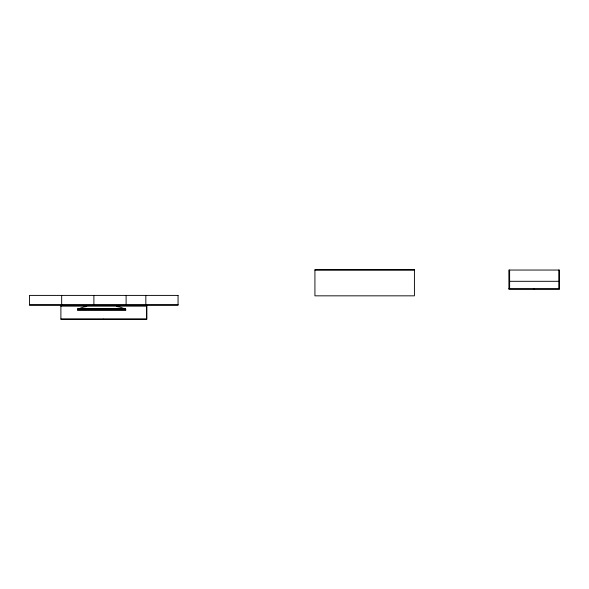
<?xml version="1.0" encoding="UTF-8"?>
<svg xmlns="http://www.w3.org/2000/svg" width="589" height="589" viewBox="0 0 589 589"><rect width="100%" height="100%" fill="white"/><g stroke="black" fill="none" stroke-linecap="round" stroke-linejoin="round"><path stroke-width="0.88" d="M79.257 308.621L83.196 307.119L86.767 306.516M314.924 270.049L414.42 270.049M509.625 281.306L558.777 281.306M508.852 288.61L559.55 288.61L559.55 270.049L508.852 270.049L508.94 289.383L534.113 289.383L534.113 288.61M29.45 304.601L178.055 304.601M60.895 306.147L146.609 306.147M125.442 308.894L77.858 308.621L125.442 308.621L125.376 309.439L77.954 309.439L77.954 308.894M60.895 319.032L103.664 319.032M103.841 319.032L146.609 319.032L146.609 305.374M116.534 306.516L120.104 307.119L124.043 308.621M559.462 288.61L559.462 289.383L534.289 289.383L534.289 288.61M558.777 270.049L558.777 288.61M509.625 270.049L509.625 288.61M146.823 305.374L146.823 319.253L60.895 319.253L60.895 305.374M145.836 295.406L145.836 305.374M126.112 295.406L126.112 305.374M93.894 295.406L93.894 305.374M61.668 295.406L61.668 305.374M414.42 269.747L314.924 269.747L314.924 295.833L414.42 295.833L414.42 269.747M178.055 295.406L29.45 295.406L29.45 305.374L178.055 305.374L178.055 295.406M125.715 309.166L77.615 309.166L77.615 310.528L125.715 310.528L125.715 309.166"/></g></svg>
